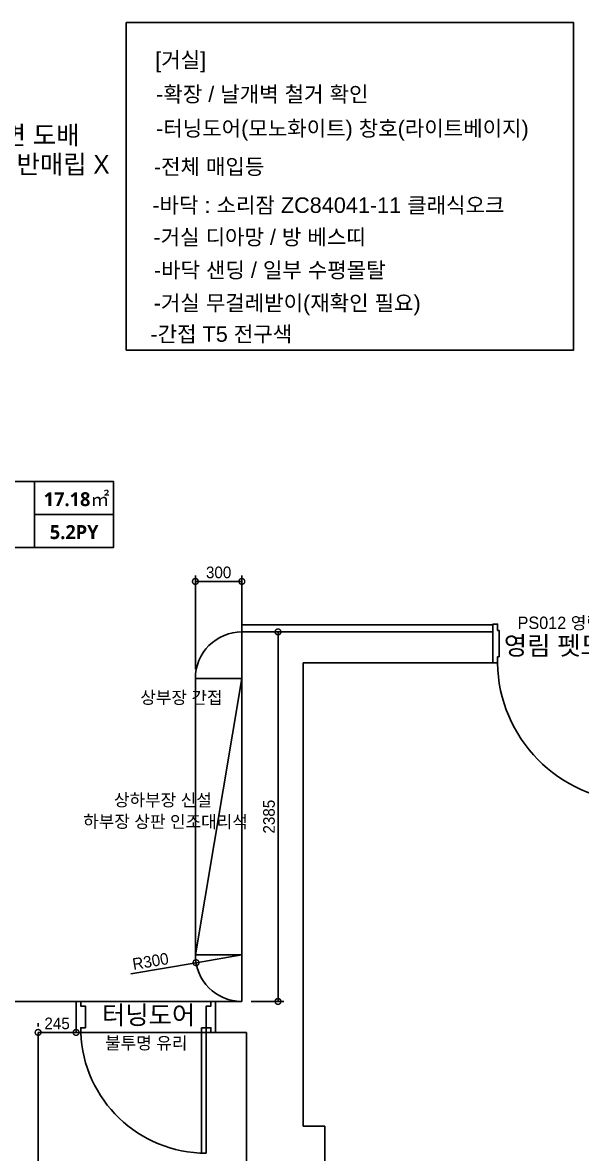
# Model space of a CAD drawing. Header units: inches. Extents: x -4181 to 116552, y 25636 to 44656.
# Drawn here: x 17827 to 21434, y 30471 to 37769 of the extents above; entities that cross this region are included whole.
import ezdxf
from ezdxf.enums import TextEntityAlignment as Align

# ---------------------------------------------------------------- set-up
doc = ezdxf.new("R2010")
doc.units = ezdxf.units.IN
doc.header["$LTSCALE"] = 50
doc.header["$MEASUREMENT"] = 0
for name, color, linetype in [('0-ELC TEXT', 7, 'Continuous'), ('01-FUR', 6, 'Continuous'), ('02-wal', 2, 'Continuous'), ('03-WAL NEW', 3, 'Continuous'), ('07-dim wal', 5, 'Continuous'), ('6fur', 6, 'Continuous'), ('7', 7, 'Continuous'), ('CO-DO-FR', 7, 'Continuous'), ('CO-DOOR', 8, 'Continuous'), ('GPG-TEXT', 3, 'Continuous'), ('SOL253', 253, 'Continuous')]:
    doc.layers.add(name, color=color, linetype=linetype)
doc.styles.add('HY울릉도L', font='NanumGothicBold.ttf')
doc.styles.add('MtXpl_Arial_Unicode_', font='ARIALUNI.ttf')
doc.styles.add('스타일1', font='HY울릉도M.TTF')
doc.styles.add('코레일둥고', font='Korail_Round_Gothic_Medium.ttf')
doc.dimstyles.new('30', dxfattribs={"dimscale": 30, "dimtxt": 2.5, "dimasz": 2.5, "dimexe": 1.25, "dimexo": 2, "dimtad": 1, "dimdec": 0, "dimtxsty": '스타일1', "dimblk": 'DOTSMALL', "dimcen": 2.5, "dimclrd": 1, "dimclre": 1, "dimclrt": 2, "dimadec": 0, "dimazin": 0, "dimtfac": 1, "dimtix": 1, "dimtmove": 0, "dimatfit": 3, "dimldrblk": 'DOTSMALL', "dimfxl": 1.25, "dimarcsym": 0})

# ---------------------------------------------------------------- blocks, each defined once
blk = doc.blocks.new('asfsd')
at = {"layer": '02-wal'}
for p, q in [((19910.6, 34128.4), (21530.6, 34128.4)), ((19910.6, 31743.4), (19910.6, 34128.4)), ((21530.6, 34128.4), (21530.6, 33928.4)), ((20305.6, 30938.4), (20305.6, 33928.4)), ((20305.6, 33928.4), (21530.6, 33928.4)), ((18395.6, 31743.4), (18840.6, 31743.4)), ((19740.6, 31743.4), (19910.6, 31743.4)), ((18595.6, 30683.4), (18595.6, 31543.4)), ((18595.6, 31543.4), (18840.6, 31543.4)), ((19740.6, 31543.4), (19940.6, 31543.4)), ((19940.6, 30628.4), (19940.6, 31543.4)), ((20305.6, 30938.4), (20445.6, 30938.4)), ((20445.6, 29708.4), (20445.6, 30938.4))]:
    blk.add_line(p, q, dxfattribs=at)
at = {"layer": 'CO-DO-FR'}
blk.add_lwpolyline([(21530.6, 33928.4), (21530.6, 34178.4), (21560.6, 34178.4), (21560.6, 34138.4), (21570.6, 34138.4), (21570.6, 33968.4), (21560.6, 33968.4), (21560.6, 33928.4), (21530.6, 33928.4)], close=True, dxfattribs=at)
at = {"layer": 'CO-DOOR'}
for p, q in [((18840.6, 31743.4), (19740.6, 31743.4)), ((18840.6, 31743.4), (18840.6, 31543.4)), ((18840.6, 31543.4), (18840.6, 31743.4)), ((19740.6, 31543.4), (19740.6, 31743.4)), ((19740.6, 31543.4), (19740.6, 31743.4)), ((19740.6, 31543.4), (19740.6, 31743.4)), ((19740.6, 31543.4), (18840.6, 31543.4)), ((19650.6, 31573.4), (19650.6, 30764)), ((19680.6, 31573.4), (19650.6, 31573.4)), ((19680.6, 31573.4), (19680.6, 30763.4))]:
    blk.add_line(p, q, dxfattribs=at)
for points in [[(18840.6, 31543.4), (18870.6, 31543.4), (18870.6, 31573.4), (18900.6, 31573.4), (18900.6, 31713.4), (18870.6, 31713.4), (18870.6, 31743.4), (18840.6, 31743.4), (18840.6, 31543.4)], [(19740.6, 31543.4), (19710.6, 31543.4), (19710.6, 31573.4), (19680.6, 31573.4), (19680.6, 31713.4), (19710.6, 31713.4), (19710.6, 31743.4), (19740.6, 31743.4), (19740.6, 31543.4)]]:
    blk.add_lwpolyline(points, dxfattribs=at)
for centre, radius, start, end in [((22469.1, 33941.6), 908.6, 180.83206, 268.19958), ((19681.1, 31574.5), 811.1, 182.19497, 269.96688)]:
    blk.add_arc(centre, radius, start, end, dxfattribs=at)
blk = doc.blocks.new('_DOTSMALL')
at = {"color": 0, "linetype": 'ByBlock', "const_width": 0.5}
blk.add_lwpolyline([(-0.0625, 0, 1), (0.0625, 0, 1)], format="xyb", close=True, dxfattribs=at)
blk = doc.blocks.new('*D964')
at = {"layer": '07-dim wal', "color": 1, "lineweight": -2}
for p, q in [((18942.4, 33596.7), (18942.4, 34200)), ((18942.4, 34162.5), (19242.4, 34162.5)), ((19242.4, 33596.7), (19242.4, 34200))]:
    blk.add_line(p, q, dxfattribs=at)
at = {"layer": 'Defpoints', "color": 0}
for p in [(19242.4, 34162.5), (18942.4, 33536.7), (19242.4, 33536.7)]:
    blk.add_point(p, dxfattribs=at)
at = {"layer": '07-dim wal', "color": 1, "lineweight": -2, "xscale": 75, "yscale": 75, "zscale": 75, "rotation": 180}
blk.add_blockref('_DOTSMALL', (18942.4, 34162.5), dxfattribs=at)
at = {"layer": '07-dim wal', "color": 1, "lineweight": -2, "xscale": 75, "yscale": 75, "zscale": 75}
blk.add_blockref('_DOTSMALL', (19242.4, 34162.5), dxfattribs=at)
at = {"layer": '07-dim wal', "color": 2, "insert": (19092.4, 34220.2), "char_height": 75, "attachment_point": 5, "style": '스타일1'}
blk.add_mtext('300', dxfattribs=at)
blk = doc.blocks.new('*D965')
at = {"layer": '07-dim wal', "color": 1, "lineweight": -2}
for p, q in [((19302.4, 33836.7), (19513.2, 33836.7)), ((19475.7, 33836.7), (19475.7, 31451.7)), ((19302.4, 31451.7), (19513.2, 31451.7))]:
    blk.add_line(p, q, dxfattribs=at)
at = {"layer": 'Defpoints', "color": 0}
for p in [(19242.4, 33836.7), (19242.4, 31451.7), (19475.7, 31451.7)]:
    blk.add_point(p, dxfattribs=at)
at = {"layer": '07-dim wal', "color": 1, "lineweight": -2, "xscale": 75, "yscale": 75, "zscale": 75}
for p, rotation in [((19475.7, 33836.7), 90), ((19475.7, 31451.7), 270)]:
    blk.add_blockref('_DOTSMALL', p, dxfattribs=dict(at, rotation=rotation))
at = {"layer": '07-dim wal', "color": 2, "insert": (19417.9, 32644.2), "char_height": 75, "attachment_point": 5, "rotation": 90, "style": '스타일1'}
blk.add_mtext('2385', dxfattribs=at)
blk = doc.blocks.new('*D966')
at = {"layer": '07-dim wal', "color": 1, "lineweight": -2}
for p in [(19242.4, 31751.7), (18526.2, 31630.4)]:
    blk.add_line(p, (18946.6, 31701.6), dxfattribs=at)
at = {"layer": 'Defpoints', "color": 0}
for p in [(19242.4, 31751.7), (18946.6, 31701.6)]:
    blk.add_point(p, dxfattribs=at)
at = {"layer": '07-dim wal', "color": 1, "lineweight": -2, "xscale": 75, "yscale": 75, "zscale": 75, "rotation": 9.616923882853639}
blk.add_blockref('_DOTSMALL', (18946.6, 31701.6), dxfattribs=at)
at = {"layer": '07-dim wal', "color": 2, "insert": (18652.8, 31710.4), "char_height": 75, "attachment_point": 5, "rotation": 9.61692, "style": '스타일1'}
blk.add_mtext('R300', dxfattribs=at)
blk = doc.blocks.new('*D1022')
at = {"layer": '07-dim wal', "color": 1, "lineweight": -2}
for p, q in [((17927.4, 31311.7), (17927.4, 31289.2)), ((18172.4, 31311.7), (18172.4, 31289.2)), ((17927.4, 31251.7), (18172.4, 31251.7))]:
    blk.add_line(p, q, dxfattribs=at)
at = {"layer": 'Defpoints', "color": 0}
for p in [(17927.4, 31251.7), (18172.4, 31251.7), (18172.4, 31251.7)]:
    blk.add_point(p, dxfattribs=at)
at = {"layer": '07-dim wal', "color": 1, "lineweight": -2, "xscale": 75, "yscale": 75, "zscale": 75, "rotation": 180}
blk.add_blockref('_DOTSMALL', (17927.4, 31251.7), dxfattribs=at)
at = {"layer": '07-dim wal', "color": 1, "lineweight": -2, "xscale": 75, "yscale": 75, "zscale": 75}
blk.add_blockref('_DOTSMALL', (18172.4, 31251.7), dxfattribs=at)
at = {"layer": '07-dim wal', "color": 2, "insert": (18049.9, 31309.3), "char_height": 75, "attachment_point": 5, "style": '스타일1'}
blk.add_mtext('245', dxfattribs=at)

msp = doc.modelspace()

# ---------------------------------------------------------------- linework, layer by layer
at = {"layer": '01-FUR'}
for p, q in [((19242.4, 33536.7), (18942.4, 31751.7)), ((18942.4, 33536.7), (19242.4, 33536.7))]:
    msp.add_line(p, q, dxfattribs=at)
msp.add_lwpolyline([(19242.4, 31751.7), (18942.4, 31751.7), (18942.4, 33536.7, -0.414214), (19242.4, 33836.7), (19242.4, 33836.7)], format="xyb", dxfattribs=at)
msp.add_arc((19242.4, 31751.7), 300, 180, 270, dxfattribs=at)
at = {"layer": '03-WAL NEW'}
msp.add_lwpolyline([(20862.4, 33836.7), (20862.4, 33881.7), (19242.4, 33881.7), (19242.4, 33836.7)], dxfattribs=at)
at = {"layer": '7'}
msp.add_lwpolyline([(18496.6, 37769.1), (21383.5, 37769.1), (21383.5, 35655.5), (18496.6, 35655.5)], close=True, dxfattribs=at)
at = {"layer": 'SOL253'}
for p, q in [((17904.7, 34381.8), (17904.7, 34806.4)), ((17904.7, 34594.1), (18414.3, 34594.1))]:
    msp.add_line(p, q, dxfattribs=at)
msp.add_lwpolyline([(16914.3, 34806.4), (18414.3, 34806.4), (18414.3, 34381.8), (16914.3, 34381.8)], close=True, dxfattribs=at)

# ---------------------------------------------------------------- block references
at = {"layer": '6fur'}
msp.add_blockref('asfsd', (-668.2, -291.7), dxfattribs=at)

# ---------------------------------------------------------------- texts
at = {"layer": '0-ELC TEXT', "style": '코레일둥고'}
for s, p in [('벽면 도배', (17548.7, 36982.6)), ('TV 반매립 X', (17544.4, 36794.7)), ('영림 펫도어', (20933, 33688.3))]:
    msp.add_text(s, height=120, dxfattribs=at).set_placement(p)
for s, height, p in [('PS012 영림08', 80, (21021.7, 33855.8)), ('상부장 간접', 80, (18586.7, 33373.6)), ('상하부장 신설', 80, (18416.8, 32712.4)), ('하부장 상판 인조대리석', 80, (18218.3, 32573.8)), ('터닝도어', 120, (18339.1, 31304.9)), ('불투명 유리', 80, (18359.8, 31143.7))]:
    msp.add_text(s, height=height, rotation=359.84725, dxfattribs=at).set_placement(p)
at = {"layer": '7', "style": 'MtXpl_Arial_Unicode_'}
for s, p in [('[거실]', (18683.3, 37478.7)), ('-확장 / 날개벽 철거 확인', (18689.3, 37257.6)), ('-터닝도어(모노화이트) 창호(라이트베이지)', (18689.3, 37036.4)), ('-전체 매입등', (18674.6, 36789.3)), ('-바닥 : 소리잠 ZC84041-11 클래식오크', (18665.1, 36541)), ('-거실 디아망 / 방 베스띠', (18672, 36334.9)), ('-바닥 샌딩 / 일부 수평몰탈', (18674.6, 36122.2)), ('-거실 무걸레받이(재확인 필요)', (18673.7, 35910)), ('-간접 T5 전구색', (18652.4, 35709.1))]:
    msp.add_text(s, height=100, dxfattribs=at).set_placement(p)
at = {"layer": 'GPG-TEXT', "style": 'HY울릉도L'}
for s, p in [('17.18㎡', (18175.5, 34648.2)), ('5.2PY', (18160.1, 34436))]:
    msp.add_text(s, height=90, dxfattribs=at).set_placement(p, align=Align.CENTER)

# ---------------------------------------------------------------- dimensions: what is measured, and where the dimension line sits
at = {"layer": '07-dim wal'}
dim = msp.add_linear_dim(base=(19242.4, 34162.5), p1=(18942.4, 33536.7), p2=(19242.4, 33536.7), dimstyle='30', override={"dimtfill": 0}, dxfattribs=at)
dim.commit()
dim.dimension.update_dxf_attribs({"geometry": '*D964', "text_midpoint": (19092.4, 34220.2)})
dim = msp.add_linear_dim(base=(19475.7, 31451.7), p1=(19242.4, 33836.7), p2=(19242.4, 31451.7), angle=90, dimstyle='30', override={"dimtfill": 0}, dxfattribs=at)
dim.commit()
dim.dimension.update_dxf_attribs({"geometry": '*D965', "text_midpoint": (19475.7, 32644.2), "dimtype": 160})
dim = msp.add_radius_dim(center=(19242.4, 31751.7), mpoint=(18946.6, 31701.6), dimstyle='30', override={"dimtfill": 0}, dxfattribs=at)
dim.commit()
dim.dimension.update_dxf_attribs({"geometry": '*D966', "text_midpoint": (18652.8, 31710.4)})
dim = msp.add_linear_dim(base=(18172.4, 31251.7), p1=(17927.4, 31251.7), p2=(18172.4, 31251.7), dimstyle='30', dxfattribs=at)
dim.commit()
dim.dimension.update_dxf_attribs({"geometry": '*D1022', "text_midpoint": (18049.9, 31309.3)})

doc.saveas('drawing.dxf')
